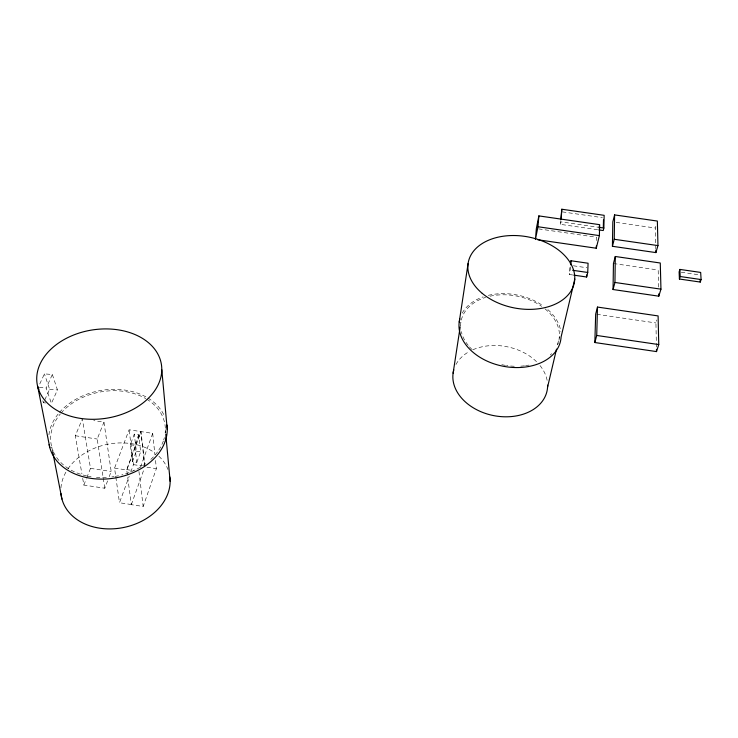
<?xml version="1.0" encoding="UTF-8"?>
<svg xmlns="http://www.w3.org/2000/svg" width="738" height="738" viewBox="0 0 738 738"><rect width="100%" height="100%" fill="white"/><g stroke="black" fill="none" stroke-linecap="round" stroke-linejoin="round"><path stroke-width="0.55" stroke-dasharray="3.69 2.77" d="M596.489 240.56L596.59 237.267L538.629 228.891M572.679 274.979L569.459 274.508L569.948 265.293M570.677 266.898L569.459 274.508M597.614 229.721L560.474 224.361L560.695 220.92M460.364 325.689L460.89 322.294A49.87 35.101 11 0 0 460.65 325.347M560.474 224.361L561.018 221.861L598.223 227.23M557.568 344.6L559.413 336.759M655.824 249.241L655.362 228.033L655.934 226.04M658.591 287.073L658.185 270.016L658.785 268.014M656.423 347.008L655.925 322.949L656.857 319.932M144.833 466.85L140.783 431.592L126.696 469.599L131.318 504.672L143.172 506.471L156.373 468.639L155.423 459.543M131.318 504.672L144.067 469.054M140.469 467.219L152.692 433.381L129.113 429.784L114.556 468.123L115.663 475.936M136.798 462.348L140.654 451.794L138.67 434.793L134.288 434.138L130.322 444.71L132.453 461.693L136.798 462.348L134.74 445.383L138.67 434.793M132.453 461.693L136.336 451.139L134.288 434.138M131.336 504.552L119.491 502.744L129.196 476.287M130.755 472.052L133.467 464.645L129.113 429.784M82.693 478.344L83.855 485.069L104.787 488.242L107.582 480.918M109.178 476.73L111.18 471.49L103.966 422.145L93.726 420.614M83.855 485.069L86.346 478.805M86.761 477.763L90.497 468.362L82.361 418.898L75.304 435.734L81.909 473.861M104.787 488.242L97.195 439.036L103.966 422.145M52.352 374.498L57.444 389.922L51.402 403.418L46.18 388.013L52.352 374.498L44.428 373.88L38.173 387.367M45.747 402.966L43.487 402.782L44.345 400.891M44.778 399.941L49.612 389.295L44.428 373.88M39.317 387.459L46.18 388.013M49.612 389.295L57.444 389.922M562.384 211.889L602.439 217.655M616.175 222.387L655.362 228.033M681.294 272.23L698.748 274.767M613.444 263.521L658.185 270.016M573.352 265.781L586.968 267.756M596.811 314.305L655.925 322.949M75.304 435.734L97.195 439.036M130.322 444.71L134.74 445.383M136.336 451.139L140.654 451.794M133.467 464.645L141.853 465.909M146.936 467.219L156.373 468.639M126.696 469.599L133.375 470.613M114.556 468.123L126.788 469.968L141.004 431.573L144.999 466.388M90.497 468.362L111.18 471.49M42.776 400.725L43.487 402.782M52.426 450.503L51.761 447.117A57.767 42.859 -10.3 0 0 53.108 451.056M115.829 477.052L119.491 502.744M138.947 471.453L143.172 506.471M152.692 433.381L154.943 454.995M165.34 429.719L165.663 433.16M455.955 364.517A47.822 35.073 11.4 0 1 469.017 351.675M472.92 349.738A47.822 35.073 11.4 0 1 537.126 362.303M540.004 365.531A47.822 35.073 11.4 0 1 547.245 380.993M462.246 313.078A51.559 36.3 11 0 1 483.095 296.879M488.298 295.348A51.559 36.3 11 0 1 543.638 306.242M547.882 309.628A51.559 36.3 11 0 1 560.852 331.666M551.664 353.64A49.87 35.101 11 0 1 550.197 355.052M529.017 365.079A49.87 35.101 11 0 1 525.613 365.661M524.45 365.817A49.87 35.101 11 0 1 519.773 366.205M514.294 366.242A49.87 35.101 11 0 1 506.536 365.531M505.438 365.365A49.87 35.101 11 0 1 499.949 364.24M472.071 349.526A49.87 35.101 11 0 1 468.934 346.205M468.215 345.338A49.87 35.101 11 0 1 461.305 331.602M461.305 320.052A49.87 35.101 11 0 1 485.65 297.368M490.032 296.206A49.87 35.101 11 0 1 541.683 306.362M545.087 308.927A49.87 35.101 11 0 1 557.642 344.628M48.92 434.866A59.732 44.317 -10.3 0 1 58.736 413.308M59.446 412.468A59.732 44.317 -10.3 0 1 147.028 397.496M147.969 398.059A59.732 44.317 -10.3 0 1 164.15 415.448M146.705 399.166A57.767 42.859 -10.3 0 1 165.146 433.086M164.343 437.634A57.767 42.859 -10.3 0 1 163.707 439.894M163.338 441.01A57.767 42.859 -10.3 0 1 158.19 450.973M157.517 451.924A57.767 42.859 -10.3 0 1 150.82 459.405M145.626 463.685A57.767 42.859 -10.3 0 1 135.986 469.571M135.026 470.032A57.767 42.859 -10.3 0 1 121.687 474.958M118.467 475.742A57.767 42.859 -10.3 0 1 115.183 476.388M114.086 476.573A57.767 42.859 -10.3 0 1 111.872 476.905M106.355 477.421A57.767 42.859 -10.3 0 1 96.457 477.357M91.106 476.757A57.767 42.859 -10.3 0 1 87.739 476.158M86.623 475.918A57.767 42.859 -10.3 0 1 53.523 452.025M51.485 446.02A57.767 42.859 -10.3 0 1 60.35 413.944M61.042 413.123A57.767 42.859 -10.3 0 1 145.801 398.621M60.931 487.901A55.147 42.37 -12 0 1 67.269 469.866M67.896 468.925A55.147 42.37 -12 0 1 154.74 452.828M158.873 456.232A55.147 42.37 -12 0 1 167.978 469.543"/><path stroke-width="1.11" d="M612.42 246.298L614.237 239.278L614.597 214.906L657.364 221.059L657.955 245.588L655.898 252.59L612.42 246.298L612.817 221.898L614.597 214.906M613.047 289.517L614.948 282.46L615.289 256.492L660.279 263.005L660.953 289.158L658.803 296.178L613.047 289.517L613.444 263.521L615.289 256.492M603.315 227.359L603.5 219.942M598.739 229.887L603.241 230.533L603.859 228.042L604.164 215.33L561.812 209.232L560.76 219.767M537.688 239.749L596.258 248.226L599.376 235.616L599.68 224.675L538.869 215.902L536.351 228.568L535.437 239.426L537.965 226.741L538.869 215.902M594.846 342.533L596.719 335.458L597.503 307.073L658.102 315.919L658.757 344.563L656.516 351.592L594.846 342.533L595.667 314.139L597.503 307.073M596.258 248.226L596.322 246.04M573.758 275.136L586.627 276.999L586.701 274.951M586.627 276.999L587.734 272.47L588.075 263.235L570.991 260.754L570.363 263.475M570.778 264.85L570.991 260.754M561.157 219.564L561.812 209.232M459.221 322.045L468.086 263.558M453.104 373.197L460.198 326.814M547.568 387.182L556.517 349.083M574.782 279.084L561.092 337.008A51.559 36.3 11 0 1 504.266 366.445A51.559 36.3 11 0 1 459.857 318.964M598.905 227.821L599.422 225.717M679.901 269.416L679.117 271.916L679.412 279.029L700.261 282.064L701.1 279.564L700.666 272.423L679.901 269.416L680.205 276.529L679.412 279.029M599.348 227.387L603.859 228.042M537.965 226.741L599.376 235.616M614.237 239.278L657.955 245.588M680.205 276.529L701.1 279.564M572.67 270.283L587.734 272.47M614.948 282.46L660.953 289.158M596.719 335.458L658.757 344.563M38.173 387.367L38.874 389.424M37.85 387.201L49.806 447.615M52.647 451.638L61.946 499.063M165.773 434.304L170.146 481.36M161.788 369.701A62.896 44.704 -8.7 0 1 67.638 415.263A62.896 44.704 -8.7 0 1 68.348 337.34A62.896 44.704 -8.7 0 1 161.788 369.701L167.258 429.617M700.141 280.025L700.261 282.064M658.748 293.899L658.803 296.178M655.851 250.357L655.898 252.59M656.469 349.305L656.516 351.592M547.624 385.135A47.822 35.073 11.4 0 1 495.705 415.974A47.822 35.073 11.4 0 1 453.805 369.849M166.963 425.023A59.732 44.317 -10.3 0 1 114.593 478.058A59.732 44.317 -10.3 0 1 49.123 444.488M169.86 476.96A55.147 42.37 -12 0 1 120.174 528.113A55.147 42.37 -12 0 1 60.959 493.537M482.255 293.392A53.994 36.18 10.7 0 0 572.485 288.3A53.994 36.18 10.7 0 0 509.229 235.634A53.994 36.18 10.7 0 0 482.255 293.392"/></g></svg>
